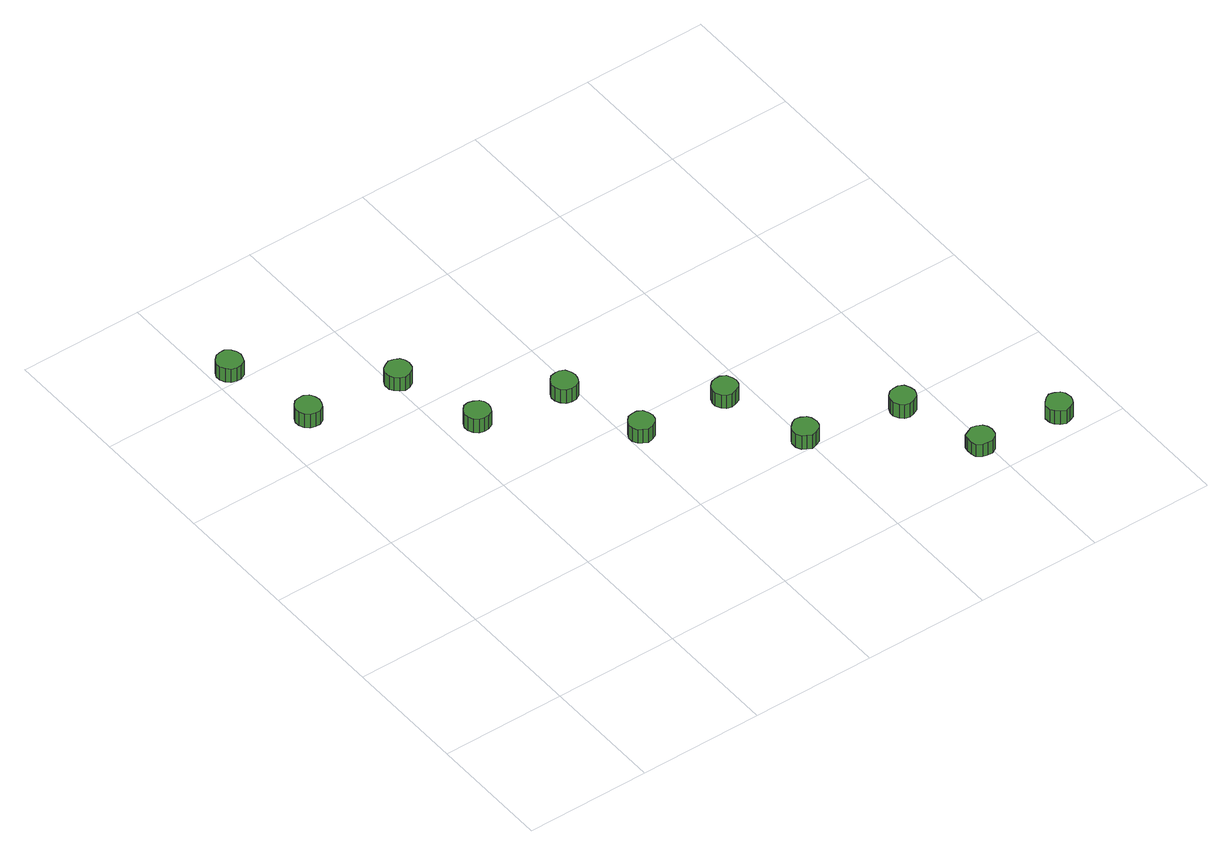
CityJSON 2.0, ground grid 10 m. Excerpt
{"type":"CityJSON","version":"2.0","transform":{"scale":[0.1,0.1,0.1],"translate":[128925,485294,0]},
"CityObjects":{
"tree1":{"type":"SolitaryVegetationObject","attributes":{"function":"something"},"geometry":[{"type":"MultiSurface","lod":"1","boundaries":[[[0,1,2,3,4,5,6,7,8,9,10,11,12,13,14]],[[15,16,17,18,19,20,21,22,23,24,25,26,27,28,29]],[[0,29,28,1]],[[1,28,27,2]],[[2,27,26,3]],[[3,26,25,4]],[[4,25,24,5]],[[5,24,23,6]],[[6,23,22,7]],[[7,22,21,8]],[[8,21,20,9]],[[9,20,19,10]],[[10,19,18,11]],[[11,18,17,12]],[[12,17,16,13]],[[13,16,15,14]],[[14,15,29,0]]]}]},
"tree2":{"type":"SolitaryVegetationObject","attributes":{"function":"something"},"geometry":[{"type":"MultiSurface","lod":"1","boundaries":[[[30,31,32,33,34,35,36,37,38,39,40,41,42,43,44]],[[45,46,47,48,49,50,51,52,53,54,55,56,57,58,59]],[[30,59,58,31]],[[31,58,57,32]],[[32,57,56,33]],[[33,56,55,34]],[[34,55,54,35]],[[35,54,53,36]],[[36,53,52,37]],[[37,52,51,38]],[[38,51,50,39]],[[39,50,49,40]],[[40,49,48,41]],[[41,48,47,42]],[[42,47,46,43]],[[43,46,45,44]],[[44,45,59,30]]]}]},
"tree3":{"type":"SolitaryVegetationObject","attributes":{"function":"something"},"geometry":[{"type":"MultiSurface","lod":"1","boundaries":[[[60,61,62,63,64,65,66,67,68,69,70,71,72,73,74]],[[75,76,77,78,79,80,81,82,83,84,85,86,87,88,89]],[[60,89,88,61]],[[61,88,87,62]],[[62,87,86,63]],[[63,86,85,64]],[[64,85,84,65]],[[65,84,83,66]],[[66,83,82,67]],[[67,82,81,68]],[[68,81,80,69]],[[69,80,79,70]],[[70,79,78,71]],[[71,78,77,72]],[[72,77,76,73]],[[73,76,75,74]],[[74,75,89,60]]]}]},
"tree4":{"type":"SolitaryVegetationObject","attributes":{"function":"something"},"geometry":[{"type":"MultiSurface","lod":"1","boundaries":[[[90,91,92,93,94,95,96,97,98,99,100,101,102,103,104]],[[105,106,107,108,109,110,111,112,113,114,115,116,117,118,119]],[[90,119,118,91]],[[91,118,117,92]],[[92,117,116,93]],[[93,116,115,94]],[[94,115,114,95]],[[95,114,113,96]],[[96,113,112,97]],[[97,112,111,98]],[[98,111,110,99]],[[99,110,109,100]],[[100,109,108,101]],[[101,108,107,102]],[[102,107,106,103]],[[103,106,105,104]],[[104,105,119,90]]]}]},
"tree5":{"type":"SolitaryVegetationObject","attributes":{"function":"something"},"geometry":[{"type":"MultiSurface","lod":"1","boundaries":[[[120,121,122,123,124,125,126,127,128,129,130,131,132,133,134]],[[135,136,137,138,139,140,141,142,143,144,145,146,147,148,149]],[[120,149,148,121]],[[121,148,147,122]],[[122,147,146,123]],[[123,146,145,124]],[[124,145,144,125]],[[125,144,143,126]],[[126,143,142,127]],[[127,142,141,128]],[[128,141,140,129]],[[129,140,139,130]],[[130,139,138,131]],[[131,138,137,132]],[[132,137,136,133]],[[133,136,135,134]],[[134,135,149,120]]]}]},
"tree6":{"type":"SolitaryVegetationObject","attributes":{"function":"something"},"geometry":[{"type":"MultiSurface","lod":"1","boundaries":[[[150,151,152,153,154,155,156,157,158,159,160,161,162,163,164]],[[165,166,167,168,169,170,171,172,173,174,175,176,177,178,179]],[[150,179,178,151]],[[151,178,177,152]],[[152,177,176,153]],[[153,176,175,154]],[[154,175,174,155]],[[155,174,173,156]],[[156,173,172,157]],[[157,172,171,158]],[[158,171,170,159]],[[159,170,169,160]],[[160,169,168,161]],[[161,168,167,162]],[[162,167,166,163]],[[163,166,165,164]],[[164,165,179,150]]]}]},
"tree7":{"type":"SolitaryVegetationObject","attributes":{"function":"something"},"geometry":[{"type":"MultiSurface","lod":"1","boundaries":[[[180,181,182,183,184,185,186,187,188,189,190,191,192,193,194]],[[195,196,197,198,199,200,201,202,203,204,205,206,207,208,209]],[[180,209,208,181]],[[181,208,207,182]],[[182,207,206,183]],[[183,206,205,184]],[[184,205,204,185]],[[185,204,203,186]],[[186,203,202,187]],[[187,202,201,188]],[[188,201,200,189]],[[189,200,199,190]],[[190,199,198,191]],[[191,198,197,192]],[[192,197,196,193]],[[193,196,195,194]],[[194,195,209,180]]]}]},
"tree8":{"type":"SolitaryVegetationObject","attributes":{"function":"something"},"geometry":[{"type":"MultiSurface","lod":"1","boundaries":[[[210,211,212,213,214,215,216,217,218,219,220,221,222,223,224]],[[225,226,227,228,229,230,231,232,233,234,235,236,237,238,239]],[[210,239,238,211]],[[211,238,237,212]],[[212,237,236,213]],[[213,236,235,214]],[[214,235,234,215]],[[215,234,233,216]],[[216,233,232,217]],[[217,232,231,218]],[[218,231,230,219]],[[219,230,229,220]],[[220,229,228,221]],[[221,228,227,222]],[[222,227,226,223]],[[223,226,225,224]],[[224,225,239,210]]]}]},
"tree9":{"type":"SolitaryVegetationObject","attributes":{"function":"something"},"geometry":[{"type":"MultiSurface","lod":"1","boundaries":[[[240,241,242,243,244,245,246,247,248,249,250,251,252,253,254]],[[255,256,257,258,259,260,261,262,263,264,265,266,267,268,269]],[[240,269,268,241]],[[241,268,267,242]],[[242,267,266,243]],[[243,266,265,244]],[[244,265,264,245]],[[245,264,263,246]],[[246,263,262,247]],[[247,262,261,248]],[[248,261,260,249]],[[249,260,259,250]],[[250,259,258,251]],[[251,258,257,252]],[[252,257,256,253]],[[253,256,255,254]],[[254,255,269,240]]]}]},
"tree10":{"type":"SolitaryVegetationObject","attributes":{"function":"something"},"geometry":[{"type":"MultiSurface","lod":"1","boundaries":[[[270,271,272,273,274,275,276,277,278,279,280,281,282,283,284]],[[285,286,287,288,289,290,291,292,293,294,295,296,297,298,299]],[[270,299,298,271]],[[271,298,297,272]],[[272,297,296,273]],[[273,296,295,274]],[[274,295,294,275]],[[275,294,293,276]],[[276,293,292,277]],[[277,292,291,278]],[[278,291,290,279]],[[279,290,289,280]],[[280,289,288,281]],[[281,288,287,282]],[[282,287,286,283]],[[283,286,285,284]],[[284,285,299,270]]]}]},
"tree11":{"type":"SolitaryVegetationObject","attributes":{"function":"something"},"geometry":[{"type":"MultiSurface","lod":"1","boundaries":[[[300,301,302,303,304,305,306,307,308,309,310,311,312,313,314]],[[315,316,317,318,319,320,321,322,323,324,325,326,327,328,329]],[[300,329,328,301]],[[301,328,327,302]],[[302,327,326,303]],[[303,326,325,304]],[[304,325,324,305]],[[305,324,323,306]],[[306,323,322,307]],[[307,322,321,308]],[[308,321,320,309]],[[309,320,319,310]],[[310,319,318,311]],[[311,318,317,312]],[[312,317,316,313]],[[313,316,315,314]],[[314,315,329,300]]]}]}
},
"vertices":[
[41,339,17],[40,343,17],[38,347,17],[34,349,17],[30,349,17],[26,348,17],[23,345,17],[21,341,17],[21,337,17],[23,333,17],[26,330,17],[30,329,17],[34,329,17],[38,331,17],[40,335,17],[40,335,4],[38,331,4],[34,329,4],[30,329,4],[26,330,4],[23,333,4],[21,337,4],[21,341,4],[23,345,4],[26,348,4],[30,349,4],[34,349,4],[38,347,4],[40,343,4],[41,339,4],
[22,407,21],[21,411,21],[19,414,21],[15,417,21],[11,417,21],[7,416,21],[4,413,21],[2,409,21],[2,405,21],[4,401,21],[7,398,21],[11,397,21],[15,397,21],[19,399,21],[21,403,21],[21,403,8],[19,399,8],[15,397,8],[11,397,8],[7,398,8],[4,401,8],[2,405,8],[2,409,8],[4,413,8],[7,416,8],[11,417,8],[15,417,8],[19,414,8],[21,411,8],[22,407,8],
[113,329,20],[112,333,20],[110,336,20],[106,338,20],[102,339,20],[98,337,20],[95,335,20],[93,331,20],[93,326,20],[95,323,20],[98,320,20],[102,318,20],[106,319,20],[110,321,20],[112,324,20],[112,324,7],[110,321,7],[106,319,7],[102,318,7],[98,320,7],[95,323,7],[93,326,7],[93,331,7],[95,335,7],[98,337,7],[102,339,7],[106,338,7],[110,336,7],[112,333,7],[113,329,7],
[134,263,17],[133,267,17],[131,270,17],[127,272,17],[123,273,17],[119,272,17],[116,269,17],[114,265,17],[114,261,17],[116,257,17],[119,254,17],[123,253,17],[127,253,17],[131,255,17],[133,259,17],[133,259,4],[131,255,4],[127,253,4],[123,253,4],[119,254,4],[116,257,4],[114,261,4],[114,265,4],[116,269,4],[119,272,4],[123,273,4],[127,272,4],[131,270,4],[133,267,4],[134,263,4],
[200,248,20],[199,252,20],[197,256,20],[193,258,20],[189,258,20],[185,257,20],[182,254,20],[180,250,20],[180,246,20],[182,242,20],[185,239,20],[189,238,20],[193,238,20],[197,240,20],[199,244,20],[199,244,7],[197,240,7],[193,238,7],[189,238,7],[185,239,7],[182,242,7],[180,246,7],[180,250,7],[182,254,7],[185,257,7],[189,258,7],[193,258,7],[197,256,7],[199,252,7],[200,248,7],
[220,183,18],[219,187,18],[217,191,18],[213,193,18],[209,193,18],[205,192,18],[202,189,18],[200,185,18],[200,181,18],[202,177,18],[205,175,18],[209,173,18],[213,174,18],[217,176,18],[219,179,18],[219,179,5],[217,176,5],[213,174,5],[209,173,5],[205,175,5],[202,177,5],[200,181,5],[200,185,5],[202,189,5],[205,192,5],[209,193,5],[213,193,5],[217,191,5],[219,187,5],[220,183,5],
[288,175,20],[287,179,20],[285,183,20],[281,185,20],[277,185,20],[273,184,20],[270,181,20],[268,177,20],[268,173,20],[270,169,20],[273,166,20],[277,165,20],[281,166,20],[285,168,20],[287,171,20],[287,171,7],[285,168,7],[281,166,7],[277,165,7],[273,166,7],[270,169,7],[268,173,7],[268,177,7],[270,181,7],[273,184,7],[277,185,7],[281,185,7],[285,183,7],[287,179,7],[288,175,7],
[310,109,17],[309,114,17],[307,117,17],[303,119,17],[299,120,17],[295,118,17],[292,115,17],[290,112,17],[290,107,17],[292,103,17],[295,101,17],[299,99,17],[303,100,17],[307,102,17],[309,105,17],[309,105,4],[307,102,4],[303,100,4],[299,99,4],[295,101,4],[292,103,4],[290,107,4],[290,112,4],[292,115,4],[295,118,4],[299,120,4],[303,119,4],[307,117,4],[309,114,4],[310,109,4],
[383,91,20],[382,95,20],[380,99,20],[376,101,20],[372,101,20],[368,100,20],[365,97,20],[363,93,20],[363,89,20],[365,85,20],[368,82,20],[372,81,20],[376,82,20],[380,84,20],[382,87,20],[382,87,7],[380,84,7],[376,82,7],[372,81,7],[368,82,7],[365,85,7],[363,89,7],[363,93,7],[365,97,7],[368,100,7],[372,101,7],[376,101,7],[380,99,7],[382,95,7],[383,91,7],
[404,27,18],[403,31,18],[401,34,18],[397,36,18],[393,37,18],[389,35,18],[385,33,18],[384,29,18],[384,25,18],[385,21,18],[389,18,18],[393,17,18],[397,17,18],[401,19,18],[403,22,18],[403,22,6],[401,19,6],[397,17,6],[393,17,6],[389,18,6],[385,21,6],[384,25,6],[384,29,6],[385,33,6],[389,35,6],[393,37,6],[397,36,6],[401,34,6],[403,31,6],[404,27,6],
[467,18,21],[466,23,21],[464,26,21],[460,28,21],[456,29,21],[452,27,21],[449,24,21],[447,21,21],[447,16,21],[449,13,21],[452,10,21],[456,8,21],[460,9,21],[464,11,21],[466,14,21],[466,14,8],[464,11,8],[460,9,8],[456,8,8],[452,10,8],[449,13,8],[447,16,8],[447,21,8],[449,24,8],[452,27,8],[456,29,8],[460,28,8],[464,26,8],[466,23,8],[467,18,8]
]}
